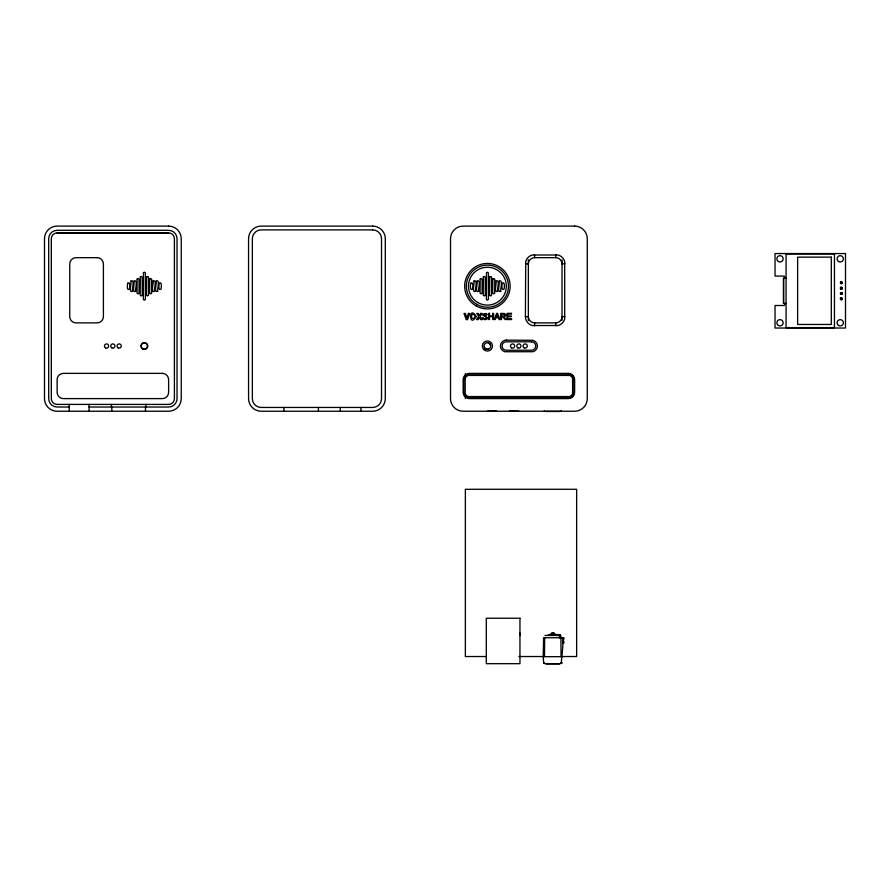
<?xml version="1.0" encoding="UTF-8"?>
<svg xmlns="http://www.w3.org/2000/svg" width="890" height="890" viewBox="0 0 890 890"><rect width="100%" height="100%" fill="white"/><g stroke="black" fill="none" stroke-linecap="round" stroke-linejoin="round"><path stroke-width="1.33" d="M785.114 278.17L784.279 276.089L775.023 276.067L775.023 253.561L845.5 253.561L845.5 328.032L775.023 328.032L775.023 305.526L784.279 305.504L785.114 303.423M544.324 663.417C542.232 662.483 543.935 643.192 543.49 637.741L563.882 637.741L563.882 639.287M544.502 656.675L544.669 637.741M562.08 662.827C559.51 667.945 564.872 641.434 562.057 637.741M561.178 410.668L561.023 411.213M561.178 663.117L561.023 663.662M534.478 325.818L534.668 322.881A6.308 6.308 0 0 1 528.36 316.562L525.412 316.762L525.712 318.965A9.278 9.278 0 0 0 532.264 325.529L558.108 325.529A9.278 9.278 0 0 0 564.672 318.965L564.672 261.571A9.278 9.278 0 0 0 558.108 255.007L532.264 255.007A9.278 9.278 0 0 0 525.712 261.571L525.412 316.762M564.961 263.785L562.024 263.974A6.308 6.308 0 0 0 555.705 257.666L555.905 254.718M559.154 636.906C562.636 633.891 557.073 639.265 560.533 637.385C560.967 636.539 561.067 634.726 559.788 634.615L548.329 634.615M842.229 282.942L841.706 281.93L840.583 282.152L840.928 283.654L842.229 282.942L841.573 283.688M842.229 293.633L841.706 292.61L840.583 292.843L840.839 294.301L842.229 293.633L841.573 294.368M544.369 410.668L544.524 411.213M840.371 287.915L840.839 288.961L841.973 288.783L841.784 287.314L840.394 287.826L841.061 287.203M840.371 298.595L840.839 299.641L841.973 299.474L841.784 298.005L840.394 298.506L841.061 297.894M544.524 663.662L544.524 663.061M551.978 633.235L554.181 633.235L552.312 633.291M561.123 663.139L561.701 662.827L561.023 663.061M543.467 662.827L544.424 663.139M841.573 289.028L842.207 288.382M841.573 299.719L842.207 299.062M840.394 282.475L841.061 281.863M840.394 293.166L841.061 292.554M841.017 289.028L840.649 287.425L841.929 287.492L841.929 288.761L840.383 288.382M841.017 299.719L840.649 298.117L841.929 298.183L841.929 299.441L840.383 299.062M841.017 283.688L840.661 282.152L841.929 282.152L841.929 283.409L840.383 283.042M841.929 283.409L841.929 282.152M840.661 288.761L841.929 288.761M841.506 288.338L841.929 287.492M840.383 293.722L841.083 293.678L840.661 292.832L841.017 294.368M841.083 293.255L841.929 292.832L841.929 294.101L840.661 294.101M840.661 299.441L840.661 298.183M841.929 299.441L841.929 298.183M550.231 634.259L555.316 634.259M553.502 633.335C555.382 633.001 549.92 633.38 552.023 633.257M552.612 633.291L553.246 633.246M57.127 232.935L168.622 232.935A5.785 5.785 0 0 1 174.407 238.731L174.407 398.609A5.785 5.785 0 0 1 168.622 404.405L57.127 404.405A5.785 5.785 0 0 1 51.331 398.609L51.331 238.731A5.785 5.785 0 0 1 57.127 232.935L168.622 232.969M525.412 263.785L528.36 263.974A6.308 6.308 0 0 1 534.668 257.666L555.705 257.666M786.07 278.17L783.456 278.17L783.434 303.423L786.07 303.423M840.661 287.492L841.506 287.915M840.661 292.832L841.929 292.832M841.083 293.678L841.929 294.101M534.668 322.881L555.705 322.881A6.308 6.308 0 0 0 562.024 316.562L564.961 316.762M69.242 407.03L57.127 407.03A8.411 8.411 0 0 1 48.705 398.609L48.705 238.731A8.411 8.411 0 0 1 57.127 230.31L168.622 230.31A8.411 8.411 0 0 1 177.032 238.731L177.032 398.609A8.411 8.411 0 0 1 168.622 407.03L89.067 407.03M496.742 411.024L487.253 411.236M509.492 411.024L518.981 411.236M545.781 411.447L559.766 411.447M519.949 633.035L519.949 635.56M544.991 635.449L559.932 635.449L559.955 637.741M560.222 635.449L560.567 637.741M485.962 656.531L465.359 656.531L465.359 489.289L576.642 489.289L576.642 656.531L561.523 656.531M518.937 656.531L543.668 656.531M543.323 656.675L562.224 656.675M545.993 663.684L559.554 663.684M545.781 663.895L559.766 663.895M554.681 634.581L555.404 634.481L550.22 634.503M555.705 322.881L555.905 325.818M534.478 254.718L534.668 257.666M560.9 637.741L561.056 656.675M840.661 282.152L840.661 283.409M783.645 278.17L783.645 303.423M563.882 641.456L563.882 643.003L562.936 643.003L562.936 637.741M562.024 259.88L562.024 320.333M556.55 634.615L556.55 635.449M528.36 259.769L528.36 320.511M465.359 373.678L465.359 376.437M465.359 395.794L465.359 398.553M360.984 407.453L360.984 411.236M340.325 407.453L340.325 411.236M318.409 407.453L318.409 411.236M283.91 407.453L283.91 411.236M145.904 404.405L145.904 407.03M145.482 407.03L145.482 411.236M111.817 407.03L111.817 411.236M111.395 404.405L111.395 407.03M89.067 404.405L89.067 411.236M69.242 404.405L69.242 411.236M488.221 349.069A3.159 3.159 0 0 1 486.585 349.069M485.172 348.246A3.159 3.159 0 0 1 484.36 346.833M488.221 342.973A3.159 3.159 0 0 1 490.446 345.198M563.036 637.741L563.036 643.003L563.014 637.741M471.489 316.017C470.721 320.433 477.051 318.186 474.426 314.915A1.524 1.524 0 0 0 473.547 314.426L472.812 314.426A1.535 1.535 0 0 0 471.934 314.926L471.489 316.017M476.183 316.54C468.808 329.144 468.774 303.879 476.183 316.54M505.687 315.049L505.665 315.36A1.524 1.524 0 0 1 505.019 316.362L503.94 316.74L506.199 319.555L505.164 319.555L502.505 316.807L501.548 316.807L501.548 319.555L500.736 319.555L500.736 313.358L504.741 313.525L505.687 315.049M465.203 378.539L465.203 393.447A4.405 4.405 0 0 0 468.318 396.562L569.478 396.562A4.405 4.405 0 0 0 572.593 393.447L572.593 378.539A4.405 4.405 0 0 0 569.478 375.424L468.318 375.424A4.405 4.405 0 0 0 465.203 378.539M504.841 315.049L504.196 315.972L501.548 316.095L501.548 314.036L504.118 314.114L504.841 315.049M487.553 317.808C487.375 320.456 482.603 320.211 482.614 317.563C486.43 320.678 488.955 317.241 482.903 315.36A1.569 1.569 0 0 1 483.114 314.081L486.252 313.469L487.286 314.582L486.585 315.16C482.28 312.39 484.85 316.473 487.553 317.808M497.065 314.003L496.042 317.007L498.144 317.007L497.065 314.003M468.452 313.425L466.939 318.019L465.359 313.425L464.002 313.425L466.226 319.632L467.561 319.632L469.786 313.425L468.452 313.425M495.808 317.685L495.129 319.555L494.25 319.555L496.642 313.358L497.521 313.358L500.058 319.555L499.123 319.555L498.4 317.685L495.808 317.685M127.671 283.231C127.459 284.399 126.436 291.364 129.495 289.128C129.706 287.959 130.73 281.006 127.671 283.231M130.83 281.129C131.942 282.341 128.104 293.745 132.655 291.23C131.542 290.018 135.369 278.615 130.83 281.129M133.989 281.129C135.091 282.341 131.264 293.745 135.803 291.23C134.702 290.018 138.529 278.615 133.989 281.129M137.138 279.026L137.038 293.088L138.05 293.867L139.062 293.088L139.062 279.282L138.328 278.537L137.138 279.026M140.297 276.923L140.186 295.191L141.21 295.97L142.222 295.191L142.222 277.168L141.21 276.389L140.297 276.923M143.457 272.707L143.346 299.396L144.358 300.175L145.382 299.396L145.382 272.963L144.358 272.184L143.457 272.707M146.605 276.923L146.505 295.191L147.518 295.97L148.53 295.191L148.53 277.168L147.796 276.434L146.605 276.923M149.765 279.026L149.654 293.088L150.677 293.867L151.689 293.088L151.689 279.282L150.677 278.503L149.765 279.026M152.913 281.129C154.026 282.341 150.199 293.745 154.738 291.23C153.636 290.018 157.463 278.615 152.913 281.129M156.073 281.129C157.185 282.341 153.358 293.745 157.897 291.23C156.785 290.018 160.623 278.615 156.073 281.129M159.232 283.231C159.021 284.399 157.997 291.364 161.057 289.128C161.257 287.959 162.292 281.006 159.232 283.231M470.71 283.231C470.51 284.399 469.475 291.364 472.534 289.128C472.746 287.959 473.769 281.006 470.71 283.231M473.869 281.129C474.982 282.341 471.144 293.745 475.694 291.23C474.581 290.018 478.408 278.615 473.869 281.129M477.029 281.129C478.13 282.341 474.303 293.745 478.842 291.23C477.741 290.018 481.568 278.615 477.029 281.129M480.177 279.026L480.077 293.088L481.09 293.867L482.113 293.088L482.113 279.282L481.368 278.537L480.177 279.026M483.337 276.923L483.237 295.191L484.249 295.97L485.261 295.191L485.261 277.168L484.516 276.434L483.337 276.923M486.496 272.707L486.385 299.396L487.409 300.175L488.421 299.396L488.421 272.963L487.676 272.218L486.496 272.707M489.645 276.923L489.545 295.191L490.557 295.97L491.569 295.191L491.569 277.168L490.835 276.434L489.645 276.923M492.804 279.026L492.693 293.088L493.716 293.867L494.729 293.088L494.729 279.282L493.983 278.537L492.804 279.026M495.964 281.129C497.065 282.341 493.238 293.745 497.777 291.23C496.676 290.018 500.503 278.615 495.964 281.129M499.112 281.129C500.224 282.341 496.397 293.745 500.936 291.23C499.824 290.018 503.662 278.615 499.112 281.129M502.272 283.231C502.06 284.399 501.037 291.364 504.096 289.128C504.296 287.959 505.331 281.006 502.272 283.231M480.667 313.425L479.443 315.416L478.197 313.425L476.728 313.425L478.653 316.395L476.539 319.632L478.041 319.632L479.421 317.485L480.789 319.632L482.302 319.632L480.188 316.44L482.113 313.425L480.667 313.425M506.165 340.125L504.741 340.314A5.907 5.907 0 0 0 504.741 351.728L533.043 351.728A5.907 5.907 0 0 0 533.043 340.314L506.165 340.125M168.622 226.105L57.127 226.105A12.627 12.627 0 0 0 44.5 238.731L44.5 398.609A12.627 12.627 0 0 0 57.127 411.236L168.622 411.236A12.627 12.627 0 0 0 181.249 398.609L181.249 238.731A12.627 12.627 0 0 0 168.622 226.105M372.688 226.105L261.182 226.105A12.627 12.627 0 0 0 248.566 238.731L248.566 398.609A12.627 12.627 0 0 0 261.182 411.236L372.688 411.236A12.627 12.627 0 0 0 385.303 398.609L385.303 238.731A12.627 12.627 0 0 0 372.688 226.105M574.64 226.105L463.145 226.105A12.627 12.627 0 0 0 450.518 238.731L450.518 398.609A12.627 12.627 0 0 0 463.145 411.236L574.64 411.236A12.627 12.627 0 0 0 587.267 398.609L587.267 238.731A12.627 12.627 0 0 0 574.64 226.105M372.688 229.887L261.182 229.887A8.833 8.833 0 0 0 252.348 238.731L252.348 398.609A8.833 8.833 0 0 0 261.182 407.453L372.688 407.453A8.833 8.833 0 0 0 381.521 398.609L381.521 238.731A8.833 8.833 0 0 0 372.688 229.887M834.453 253.984L786.07 253.984L786.07 327.609L834.453 327.609L834.453 253.984M831.305 257.132L797.64 257.132L797.64 324.461L831.305 324.461L831.305 257.132M97.099 257.666L76.062 257.666A6.308 6.308 0 0 0 69.743 263.974L69.743 316.562A6.308 6.308 0 0 0 76.062 322.881L97.099 322.881A6.308 6.308 0 0 0 103.407 316.562L103.407 263.974A6.308 6.308 0 0 0 97.099 257.666M489.522 313.358L488.699 313.358L488.699 319.555L489.522 319.555L489.522 316.64L492.749 316.64L492.749 319.555L493.572 319.555L493.572 313.358L492.749 313.358L492.749 315.906L489.522 315.906L489.522 313.358M511.483 313.358L507 313.358L507 319.555L511.628 319.555L511.628 318.831L507.823 318.831L507.823 316.718L511.249 316.718L511.249 315.983L507.823 315.983L507.823 314.092L511.483 314.092L511.483 313.358M531.519 341.816L506.276 341.816A4.205 4.205 0 0 0 502.06 346.021A4.205 4.205 0 0 0 506.276 350.226L531.519 350.226A4.205 4.205 0 0 0 535.724 346.021A4.205 4.205 0 0 0 531.519 341.816M162.314 373.366L63.435 373.366A6.308 6.308 0 0 0 57.127 379.674L57.127 392.301A6.308 6.308 0 0 0 63.435 398.609L162.314 398.609A6.308 6.308 0 0 0 168.622 392.301L168.622 379.674A6.308 6.308 0 0 0 162.314 373.366M568.332 373.366L469.453 373.366A6.308 6.308 0 0 0 463.145 379.674L463.145 392.301A6.308 6.308 0 0 0 469.453 398.609L568.332 398.609A6.308 6.308 0 0 0 574.64 392.301L574.64 379.674A6.308 6.308 0 0 0 568.332 373.366M568.332 374L469.453 374A5.685 5.685 0 0 0 463.779 379.674L463.779 392.301A5.685 5.685 0 0 0 469.453 397.986L568.332 397.986A5.685 5.685 0 0 0 574.017 392.301L574.017 379.674A5.685 5.685 0 0 0 568.332 374M519.949 618.239L486.285 618.239L486.285 663.684L519.949 663.684L519.949 618.239M111.817 347.845A2.103 2.103 0 0 0 114.977 346.021A2.103 2.103 0 0 0 111.817 344.196A2.103 2.103 0 0 0 111.817 347.845M105.51 347.845A2.103 2.103 0 0 0 108.669 346.021A2.103 2.103 0 0 0 105.51 344.196A2.103 2.103 0 0 0 105.51 347.845M118.136 347.845A2.103 2.103 0 0 0 121.285 346.021A2.103 2.103 0 0 0 118.136 344.196A2.103 2.103 0 0 0 118.136 347.845M142.678 348.936A3.371 3.371 0 0 0 147.729 346.021A3.371 3.371 0 0 0 142.678 343.106A3.371 3.371 0 0 0 142.678 348.936M142.789 348.747A3.159 3.159 0 0 0 147.518 346.021A3.159 3.159 0 0 0 142.789 343.284A3.159 3.159 0 0 0 142.789 348.747M838.591 261.515A3.159 3.159 0 0 0 843.397 258.901A3.159 3.159 0 0 0 838.736 256.053A3.159 3.159 0 0 0 838.591 261.515M838.591 325.462A3.159 3.159 0 0 0 843.397 322.848A3.159 3.159 0 0 0 838.736 320A3.159 3.159 0 0 0 838.591 325.462M778.372 261.515A3.159 3.159 0 0 0 783.178 258.901A3.159 3.159 0 0 0 778.505 256.053A3.159 3.159 0 0 0 778.372 261.515M778.372 325.462A3.159 3.159 0 0 0 783.178 322.848A3.159 3.159 0 0 0 778.505 320A3.159 3.159 0 0 0 778.372 325.462M517.846 347.845A2.103 2.103 0 0 0 520.995 346.021A2.103 2.103 0 0 0 517.846 344.196A2.103 2.103 0 0 0 517.846 347.845M524.154 347.845A2.103 2.103 0 0 0 527.314 346.021A2.103 2.103 0 0 0 524.154 344.196A2.103 2.103 0 0 0 524.154 347.845M511.528 347.845A2.103 2.103 0 0 0 514.687 346.021A2.103 2.103 0 0 0 511.528 344.196A2.103 2.103 0 0 0 511.528 347.845M477.941 302.578A18.935 18.935 0 0 0 506.332 286.18A18.935 18.935 0 0 0 477.941 269.781A18.935 18.935 0 0 0 477.941 302.578M476.884 304.402A21.037 21.037 0 0 0 508.446 286.18A21.037 21.037 0 0 0 476.884 267.957A21.037 21.037 0 0 0 476.884 304.402M485.718 348.936A3.371 3.371 0 0 0 490.768 346.021A3.371 3.371 0 0 0 485.718 343.106A3.371 3.371 0 0 0 485.718 348.936M476.039 305.86A22.717 22.717 0 0 0 510.126 286.18A22.717 22.717 0 0 0 476.039 266.499A22.717 22.717 0 0 0 476.039 305.86M483.826 349.603A5.062 5.062 0 0 0 492.292 347.334A5.062 5.062 0 0 0 486.096 341.126A5.062 5.062 0 0 0 483.826 349.603"/></g></svg>
